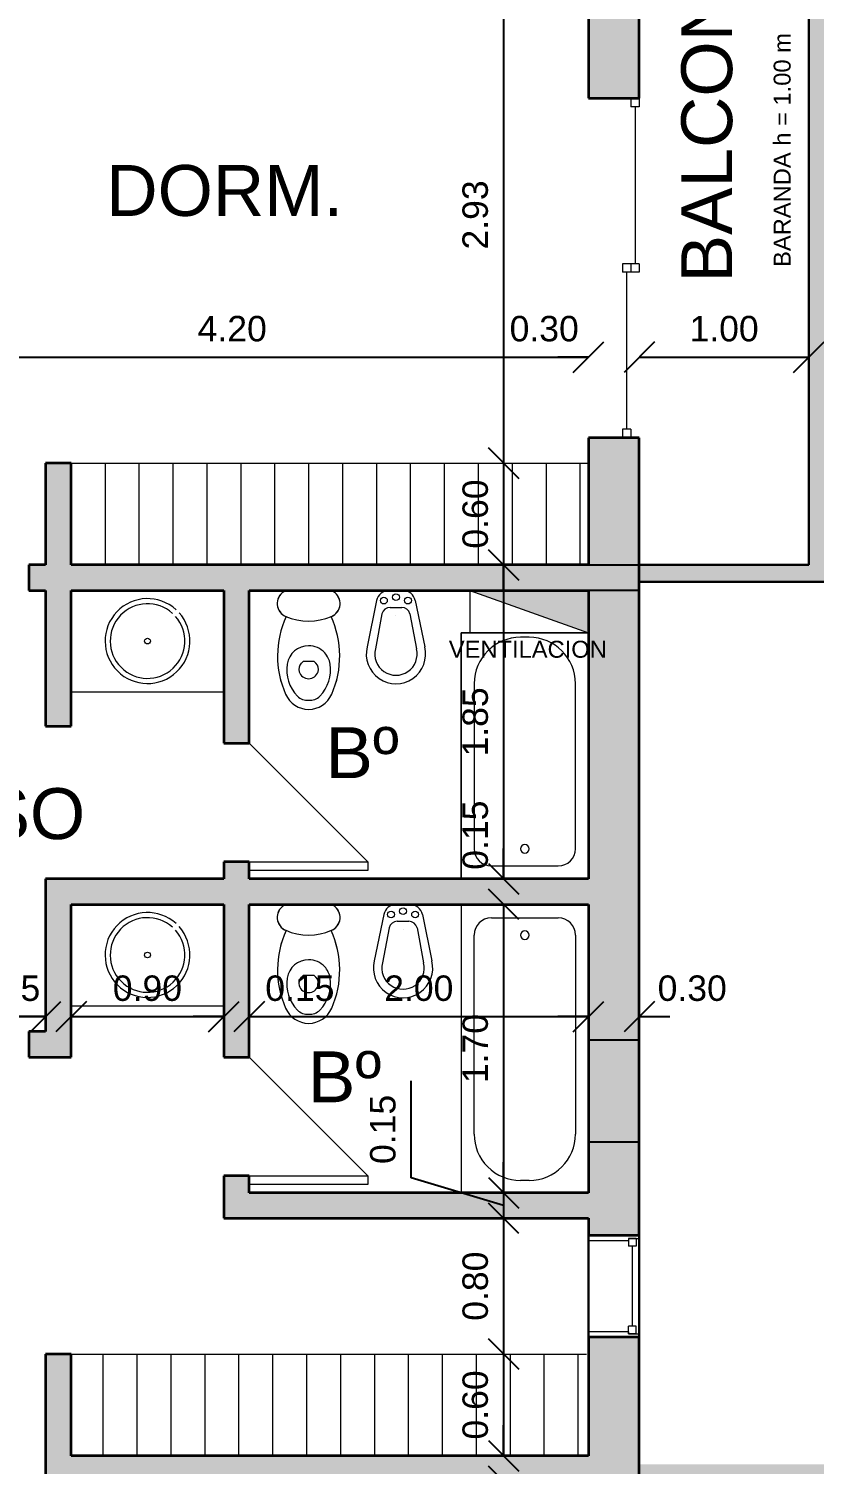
# Model space of a CAD drawing. Header units: metres. Extents: x 42 to 294, y -52 to 32.
# Drawn here: x 115.89 to 120.52, y -15.96 to -7.5 of the extents above; entities that cross this region are included whole.
import ezdxf

# ---------------------------------------------------------------- set-up
doc = ezdxf.new("R2010")
doc.units = ezdxf.units.M
doc.header["$LTSCALE"] = 0.15
doc.layers.get('0').update_dxf_attribs({"lineweight": 20})
for name, color, linetype, lineweight in [('A-DOORSYM', 1, 'Continuous', 9), ('A-ELEVOTM', 1, 'Continuous', 9), ('A-GLAZIDM', 6, 'Continuous', 9), ('A-WALL', 2, 'Continuous', 30), ('P-SANRFIM', 6, 'Continuous', 9), ('VENTILACIONES', 4, 'Continuous', 9)]:
    doc.layers.add(name, color=color, linetype=linetype, lineweight=lineweight)
doc.layers.add('Hatch', color=8, linetype='Continuous')
doc.layers.add('MUROS', color=11, linetype='Continuous')
doc.styles.get("Standard").update_dxf_attribs({"font": 'arial.ttf', "height": 0.15})
doc.dimstyles.new('Copy of Annotative', dxfattribs={"dimtxt": 0.15, "dimasz": 0.18, "dimexe": 0.18, "dimexo": 0.0625, "dimgap": 0.09, "dimtad": 1, "dimzin": 0, "dimdsep": 46, "dimtxsty": 'Standard', "dimblk": 'OBLIQUE', "dimcen": 0.09, "dimse1": 1, "dimse2": 1, "dimadec": 0, "dimazin": 0, "dimtfac": 1, "dimtofl": 0, "dimtmove": 0, "dimatfit": 3, "dimfxl": 1, "dimtolj": 1, "dimtzin": 0, "dimarcsym": 0})

# ---------------------------------------------------------------- blocks, each defined once
blk = doc.blocks.new('Deslizante-2 Paneles - 2000 x 2100mm-74-04 Tercer piso')
at = {"layer": 'A-DOORSYM', "lineweight": 13}
for p, q in [((-1, 0.277), (-1, 0.227)), ((-1, 0.277), (-0.95, 0.277)), ((-0.95, 0.277), (-0.95, 0.227)), ((-0.0254, 0.277), (-0.0254, 0.227)), ((-0.0254, 0.277), (0.0254, 0.277)), ((0.0254, 0.277), (0.0254, 0.227)), ((-1, 0.227), (-0.95, 0.227)), ((-0.0254, 0.227), (-0.0254, 0.177)), ((-0.0254, 0.227), (0.0254, 0.227)), ((-0.0254, 0.227), (0.0254, 0.227)), ((-0.0254, 0.177), (0.0254, 0.177)), ((0.0254, 0.227), (0.0254, 0.177)), ((0.9492, 0.227), (0.9492, 0.177)), ((0.9492, 0.227), (1, 0.227)), ((0.9492, 0.177), (1, 0.177)), ((1, 0.227), (1, 0.177))]:
    blk.add_line(p, q, dxfattribs=at)
at = {"layer": 'A-ELEVOTM'}
for p, q in [((-0.95, 0.252), (-0.0254, 0.252)), ((0.0254, 0.202), (0.9492, 0.202))]:
    blk.add_line(p, q, dxfattribs=at)
blk = doc.blocks.new('Puerta de 1 hoja - 70x210 cm-112-04 Tercer piso')
at = {"layer": 'A-DOORSYM', "lineweight": 13}
for p, q in [((0.6169, 0.775), (-0.0831, 0.075)), ((0.6169, 0.775), (-0.0831, 0.075)), ((0.6169, 0.075), (0.6169, 0.775))]:
    blk.add_line(p, q, dxfattribs=at)
blk = doc.blocks.new('Montante - 0600x 1000mm-97-04 Tercer piso')
at = {"layer": 'A-GLAZIDM', "lineweight": 13}
for p, q in [((-0.3381, 0.15), (-0.31905, 0.15)), ((-0.31905, 0.08655), (-0.31905, 0.15)), ((-0.31905, 0.131), (-0.31905, 0.08655)), ((-0.31905, 0.131), (-0.2746, 0.131)), ((-0.31905, 0.08655), (-0.2746, 0.08655)), ((-0.31905, 0.08655), (-0.30635, 0.08655)), ((-0.30635, -0.15), (-0.30635, 0.08655)), ((-0.2746, 0.131), (-0.2746, 0.08655)), ((-0.2746, 0.108775), (0.1984, 0.108775)), ((0.1984, 0.131), (0.1984, 0.08655)), ((0.24285, 0.131), (0.1984, 0.131)), ((0.24285, 0.08655), (0.1984, 0.08655)), ((0.23015, 0.08655), (0.24285, 0.08655)), ((0.23015, 0.08655), (0.23015, -0.15)), ((0.24285, 0.08655), (0.24285, 0.15)), ((0.2619, 0.15), (0.24285, 0.15)), ((0.24285, 0.131), (0.24285, 0.08655)), ((-0.30635, -0.15), (-0.3381, -0.15)), ((0.23015, -0.15), (0.2619, -0.15))]:
    blk.add_line(p, q, dxfattribs=at)
blk = doc.blocks.new('Sink - Bathroom _2_ - Sink - Bathroom _2_-50-04 Tercer piso')
at = {"layer": 'P-SANRFIM'}
for p, q in [((-0.4252, -0.0015), (-0.4252, -0.6)), ((-0.4252, -0.0015), (-0.4252, -0.6)), ((-0.4252, -0.6), (0.4743, -0.6)), ((-0.4252, -0.6), (0.4743, -0.6))]:
    blk.add_line(p, q, dxfattribs=at)
blk.add_circle((0.0248, -0.3), 0.017, dxfattribs=at)
for radius, start, end in [(0.25, 47.6925, 41.99717), (0.22, 47.96844, 41.47118)]:
    blk.add_arc((0.0248, -0.3), radius, start, end, dxfattribs=at)
blk = doc.blocks.new('Sink - Bathroom _2_ - Sink - Bathroom _2_-49-04 Tercer piso')
at = {"layer": 'P-SANRFIM'}
for p, q in [((-0.4252, -0.0015), (-0.4252, -0.6)), ((-0.4252, -0.0015), (-0.4252, -0.6)), ((-0.4252, -0.6), (0.4743, -0.6)), ((-0.4252, -0.6), (0.4743, -0.6))]:
    blk.add_line(p, q, dxfattribs=at)
blk.add_circle((0.0248, -0.3), 0.017, dxfattribs=at)
for radius, start, end in [(0.25, 47.6925, 41.99717), (0.22, 47.96844, 41.47118)]:
    blk.add_arc((0.0248, -0.3), radius, start, end, dxfattribs=at)
blk = doc.blocks.new('2D Bath _2_ - 2D Bath _2_ 2-47-04 Tercer piso')
at = {"layer": 'P-SANRFIM'}
for p, q in [((-1.1106, -0.15), (-1.1106, -0.9)), ((-1.1106, -0.15), (-1.1106, -0.9)), ((-0.9328, -0.2262), (0.2398, -0.2262)), ((-1.0344, -0.7222), (-1.0344, -0.3278)), ((0.5132, -0.4996), (0.5132, -0.5504)), ((0.2398, -0.8238), (-0.9328, -0.8238)), ((-1.1106, -0.9), (0.5859, -0.9)), ((-1.1106, -0.9), (0.5859, -0.9))]:
    blk.add_line(p, q, dxfattribs=at)
for centre, radius, start, end in [((-0.9328, -0.3278), 0.1016, 90, 180), ((0.2398, -0.4996), 0.2734, 360, 90), ((-0.9328, -0.525), 0.0254, 360, 180), ((-0.9328, -0.525), 0.0254, 180, 0), ((0.2398, -0.5504), 0.2734, 270, 0), ((-0.9328, -0.7222), 0.1016, 180, 270)]:
    blk.add_arc(centre, radius, start, end, dxfattribs=at)
blk = doc.blocks.new('WC w Cistern _5_ - 540 x 360mm-46-04 Tercer piso')
at = {"layer": 'P-SANRFIM'}
for p, q in [((-0.1469, -0.0015), (-0.1469, -0.0089)), ((-0.1469, -0.0015), (-0.1469, -0.0089)), ((0.1469, -0.0089), (0.1469, -0.0015)), ((0.1469, -0.0089), (0.1469, -0.0015)), ((-0.0431, -0.4306), (-0.0308, -0.4182)), ((-0.0308, -0.4182), (0.0308, -0.4182)), ((0.0308, -0.4182), (0.0431, -0.4306))]:
    blk.add_line(p, q, dxfattribs=at)
for centre, radius, start, end in [((-0.1028, -0.0787), 0.0825, 122.27446, 248.81924), ((-0.1028, -0.0787), 0.0825, 122.27446, 246.87823), ((0.1028, -0.0787), 0.0825, 291.18076, 57.72554), ((0.1028, -0.0787), 0.0825, 293.12177, 57.72554), ((0.375, -0.3882), 0.5584, 155.35449, 203.79689), ((0.375, -0.3882), 0.5584, 155.39027, 203.79689), ((0, 0.1621), 0.3443, 246.87823, 293.12177), ((-0.375, -0.3882), 0.5584, 336.20311, 24.64551), ((-0.375, -0.3882), 0.5584, 336.20311, 24.60973), ((0, -0.4559), 0.1282, 89.99847, 170.90608), ((0, -0.4559), 0.1282, 42.44528, 90.00153), ((0, -0.4559), 0.1282, 9.09392, 42.44528), ((0.0905, -0.4704), 0.2199, 170.90608, 224.39736), ((-0.0078, -0.4659), 0.05, 135, 197.18646), ((0, -0.4635), 0.0581, 197.18646, 342.81705), ((0.0078, -0.4659), 0.05, 342.81705, 45), ((-0.0905, -0.4704), 0.2199, 315.60264, 9.09392), ((0.0014, -0.553), 0.15, 203.79689, 269.46886), ((0.0014, -0.553), 0.15, 203.79689, 269.46886), ((-0.0083, -0.5671), 0.0816, 224.39736, 275.83548), ((-0.0014, -0.553), 0.15, 270.53114, 336.20311), ((-0.0014, -0.553), 0.15, 270.53114, 336.20311), ((0.0083, -0.5671), 0.0816, 264.16452, 315.60264)]:
    blk.add_arc(centre, radius, start, end, dxfattribs=at)
blk = doc.blocks.new('Deslizante-2 Paneles - 2000 x 2100mm-72-02 Primer piso')
at = {"layer": 'A-DOORSYM', "lineweight": 13}
for p, q in [((-1, 0.277), (-1, 0.227)), ((-1, 0.277), (-0.95, 0.277)), ((-0.95, 0.277), (-0.95, 0.227)), ((-0.0254, 0.277), (-0.0254, 0.227)), ((-0.0254, 0.277), (0.0254, 0.277)), ((0.0254, 0.277), (0.0254, 0.227)), ((-1, 0.227), (-0.95, 0.227)), ((-0.0254, 0.227), (-0.0254, 0.177)), ((-0.0254, 0.227), (0.0254, 0.227)), ((-0.0254, 0.227), (0.0254, 0.227)), ((-0.0254, 0.177), (0.0254, 0.177)), ((0.0254, 0.227), (0.0254, 0.177)), ((0.9492, 0.227), (0.9492, 0.177)), ((0.9492, 0.227), (1, 0.227)), ((0.9492, 0.177), (1, 0.177)), ((1, 0.227), (1, 0.177))]:
    blk.add_line(p, q, dxfattribs=at)
at = {"layer": 'A-ELEVOTM'}
for p, q in [((-0.95, 0.252), (-0.0254, 0.252)), ((0.0254, 0.202), (0.9492, 0.202))]:
    blk.add_line(p, q, dxfattribs=at)
blk = doc.blocks.new('Puerta de 1 hoja - 70x210 cm-62-02 Primer piso')
at = {"layer": 'A-DOORSYM', "lineweight": 13}
for p, q in [((0.6169, 0.775), (-0.0831, 0.075)), ((0.6169, 0.775), (-0.0831, 0.075)), ((0.6169, 0.075), (0.6169, 0.775))]:
    blk.add_line(p, q, dxfattribs=at)
blk = doc.blocks.new('_Oblique')
at = {"color": 0, "linetype": 'ByBlock', "lineweight": -2}
blk.add_line((-0.5, -0.5), (0.5, 0.5), dxfattribs=at)
blk = doc.blocks.new('*D2390')
at = {"color": 0, "lineweight": -2, "transparency": 16777216}
blk.add_line((114.9927, -9.434), (119.1927, -9.434), dxfattribs=at)
at = {"layer": 'Defpoints', "color": 0, "transparency": 16777216}
for p in [(114.9927, -9.434), (119.1927, -9.4055), (119.1927, -9.434)]:
    blk.add_point(p, dxfattribs=at)
at = {"color": 0, "lineweight": -2, "transparency": 16777216, "xscale": 0.18, "yscale": 0.18, "zscale": 0.18, "rotation": 180}
blk.add_blockref('_Oblique', (114.9927, -9.434), dxfattribs=at)
at = {"color": 0, "lineweight": -2, "transparency": 16777216, "xscale": 0.18, "yscale": 0.18, "zscale": 0.18}
blk.add_blockref('_Oblique', (119.1927, -9.434), dxfattribs=at)
at = {"color": 0, "transparency": 16777216, "insert": (117.0927, -9.2674), "char_height": 0.15, "attachment_point": 5}
blk.add_mtext('\\A1;4.20', dxfattribs=at)
blk = doc.blocks.new('*D2391')
at = {"color": 0, "lineweight": -2, "transparency": 16777216}
for p, q in [((119.1927, -9.434), (119.0127, -9.434)), ((119.4927, -9.434), (119.6727, -9.434))]:
    blk.add_line(p, q, dxfattribs=at)
at = {"layer": 'Defpoints', "color": 0, "transparency": 16777216}
for p in [(119.1927, -9.4055), (119.4927, -9.434), (119.4927, -9.6889)]:
    blk.add_point(p, dxfattribs=at)
at = {"color": 0, "lineweight": -2, "transparency": 16777216, "xscale": 0.18, "yscale": 0.18, "zscale": 0.18}
blk.add_blockref('_Oblique', (119.1927, -9.434), dxfattribs=at)
at = {"color": 0, "lineweight": -2, "transparency": 16777216, "xscale": 0.18, "yscale": 0.18, "zscale": 0.18, "rotation": 180}
blk.add_blockref('_Oblique', (119.4927, -9.434), dxfattribs=at)
at = {"color": 0, "transparency": 16777216, "insert": (118.9321, -9.2674), "char_height": 0.15, "attachment_point": 5}
blk.add_mtext('\\A1;0.30', dxfattribs=at)
blk = doc.blocks.new('*D2392')
at = {"color": 0, "lineweight": -2, "transparency": 16777216}
blk.add_line((119.4927, -9.434), (120.4927, -9.434), dxfattribs=at)
at = {"layer": 'Defpoints', "color": 0, "transparency": 16777216}
for p in [(120.4927, -9.434), (120.4927, -9.434), (119.4927, -9.6889)]:
    blk.add_point(p, dxfattribs=at)
at = {"color": 0, "lineweight": -2, "transparency": 16777216, "xscale": 0.18, "yscale": 0.18, "zscale": 0.18, "rotation": 180}
blk.add_blockref('_Oblique', (119.4927, -9.434), dxfattribs=at)
at = {"color": 0, "lineweight": -2, "transparency": 16777216, "xscale": 0.18, "yscale": 0.18, "zscale": 0.18}
blk.add_blockref('_Oblique', (120.4927, -9.434), dxfattribs=at)
at = {"color": 0, "transparency": 16777216, "insert": (119.9927, -9.2674), "char_height": 0.15, "attachment_point": 5}
blk.add_mtext('\\A1;1.00', dxfattribs=at)
blk = doc.blocks.new('*D2400')
at = {"color": 0, "lineweight": -2, "transparency": 16777216}
blk.add_line((113.6927, -13.3207), (115.9927, -13.3207), dxfattribs=at)
at = {"layer": 'Defpoints', "color": 0, "transparency": 16777216}
for p in [(113.6927, -13.3183), (115.9927, -13.3207), (115.9927, -13.3217)]:
    blk.add_point(p, dxfattribs=at)
at = {"color": 0, "lineweight": -2, "transparency": 16777216, "xscale": 0.18, "yscale": 0.18, "zscale": 0.18, "rotation": 180}
blk.add_blockref('_Oblique', (113.6927, -13.3207), dxfattribs=at)
at = {"color": 0, "lineweight": -2, "transparency": 16777216, "xscale": 0.18, "yscale": 0.18, "zscale": 0.18}
blk.add_blockref('_Oblique', (115.9927, -13.3207), dxfattribs=at)
at = {"color": 0, "transparency": 16777216, "insert": (114.8427, -13.154), "char_height": 0.15, "attachment_point": 5}
blk.add_mtext('\\A1;2.30', dxfattribs=at)
blk = doc.blocks.new('*D2401')
at = {"color": 0, "lineweight": -2, "transparency": 16777216}
for p, q in [((115.9927, -13.3207), (115.8127, -13.3207)), ((116.1427, -13.3207), (116.3227, -13.3207))]:
    blk.add_line(p, q, dxfattribs=at)
at = {"layer": 'Defpoints', "color": 0, "transparency": 16777216}
for p in [(115.9927, -13.3217), (116.1427, -13.3207), (116.1427, -13.3207)]:
    blk.add_point(p, dxfattribs=at)
at = {"color": 0, "lineweight": -2, "transparency": 16777216, "xscale": 0.18, "yscale": 0.18, "zscale": 0.18}
blk.add_blockref('_Oblique', (115.9927, -13.3207), dxfattribs=at)
at = {"color": 0, "lineweight": -2, "transparency": 16777216, "xscale": 0.18, "yscale": 0.18, "zscale": 0.18, "rotation": 180}
blk.add_blockref('_Oblique', (116.1427, -13.3207), dxfattribs=at)
at = {"color": 0, "transparency": 16777216, "insert": (115.7571, -13.1541), "char_height": 0.15, "attachment_point": 5}
blk.add_mtext('\\A1;0.15', dxfattribs=at)
blk = doc.blocks.new('*D2402')
at = {"color": 0, "lineweight": -2, "transparency": 16777216}
blk.add_line((116.1427, -13.3207), (117.0427, -13.3207), dxfattribs=at)
at = {"layer": 'Defpoints', "color": 0, "transparency": 16777216}
for p in [(116.1427, -13.3207), (117.0427, -13.3207), (117.0427, -13.3207)]:
    blk.add_point(p, dxfattribs=at)
at = {"color": 0, "lineweight": -2, "transparency": 16777216, "xscale": 0.18, "yscale": 0.18, "zscale": 0.18, "rotation": 180}
blk.add_blockref('_Oblique', (116.1427, -13.3207), dxfattribs=at)
at = {"color": 0, "lineweight": -2, "transparency": 16777216, "xscale": 0.18, "yscale": 0.18, "zscale": 0.18}
blk.add_blockref('_Oblique', (117.0427, -13.3207), dxfattribs=at)
at = {"color": 0, "transparency": 16777216, "insert": (116.5927, -13.1541), "char_height": 0.15, "attachment_point": 5}
blk.add_mtext('\\A1;0.90', dxfattribs=at)
blk = doc.blocks.new('*D2403')
at = {"color": 0, "lineweight": -2, "transparency": 16777216}
for p, q in [((117.0427, -13.3207), (116.8627, -13.3207)), ((117.1927, -13.3207), (117.3727, -13.3207))]:
    blk.add_line(p, q, dxfattribs=at)
at = {"layer": 'Defpoints', "color": 0, "transparency": 16777216}
for p in [(117.0427, -13.3207), (117.1927, -13.3207), (117.1927, -13.3207)]:
    blk.add_point(p, dxfattribs=at)
at = {"color": 0, "lineweight": -2, "transparency": 16777216, "xscale": 0.18, "yscale": 0.18, "zscale": 0.18}
blk.add_blockref('_Oblique', (117.0427, -13.3207), dxfattribs=at)
at = {"color": 0, "lineweight": -2, "transparency": 16777216, "xscale": 0.18, "yscale": 0.18, "zscale": 0.18, "rotation": 180}
blk.add_blockref('_Oblique', (117.1927, -13.3207), dxfattribs=at)
at = {"color": 0, "transparency": 16777216, "insert": (117.4914, -13.1541), "char_height": 0.15, "attachment_point": 5}
blk.add_mtext('\\A1;0.15', dxfattribs=at)
blk = doc.blocks.new('*D2404')
at = {"color": 0, "lineweight": -2, "transparency": 16777216}
blk.add_line((117.1927, -13.3207), (119.1927, -13.3207), dxfattribs=at)
at = {"layer": 'Defpoints', "color": 0, "transparency": 16777216}
for p in [(117.1927, -13.3207), (119.1927, -13.3207), (119.1927, -13.3207)]:
    blk.add_point(p, dxfattribs=at)
at = {"color": 0, "lineweight": -2, "transparency": 16777216, "xscale": 0.18, "yscale": 0.18, "zscale": 0.18, "rotation": 180}
blk.add_blockref('_Oblique', (117.1927, -13.3207), dxfattribs=at)
at = {"color": 0, "lineweight": -2, "transparency": 16777216, "xscale": 0.18, "yscale": 0.18, "zscale": 0.18}
blk.add_blockref('_Oblique', (119.1927, -13.3207), dxfattribs=at)
at = {"color": 0, "transparency": 16777216, "insert": (118.1927, -13.1541), "char_height": 0.15, "attachment_point": 5}
blk.add_mtext('\\A1;2.00', dxfattribs=at)
blk = doc.blocks.new('*D2405')
at = {"color": 0, "lineweight": -2, "transparency": 16777216}
for p, q in [((119.1927, -13.3207), (119.0127, -13.3207)), ((119.4927, -13.3207), (119.6727, -13.3207))]:
    blk.add_line(p, q, dxfattribs=at)
at = {"layer": 'Defpoints', "color": 0, "transparency": 16777216}
for p in [(119.1927, -13.3207), (119.4927, -13.3207), (119.4927, -13.3207)]:
    blk.add_point(p, dxfattribs=at)
at = {"color": 0, "lineweight": -2, "transparency": 16777216, "xscale": 0.18, "yscale": 0.18, "zscale": 0.18}
blk.add_blockref('_Oblique', (119.1927, -13.3207), dxfattribs=at)
at = {"color": 0, "lineweight": -2, "transparency": 16777216, "xscale": 0.18, "yscale": 0.18, "zscale": 0.18, "rotation": 180}
blk.add_blockref('_Oblique', (119.4927, -13.3207), dxfattribs=at)
at = {"color": 0, "transparency": 16777216, "insert": (119.8048, -13.154), "char_height": 0.15, "attachment_point": 5}
blk.add_mtext('\\A1;0.30', dxfattribs=at)
blk = doc.blocks.new('*D2528')
at = {"color": 0, "lineweight": -2, "transparency": 16777216}
blk.add_line((118.6927, -7.134), (118.6927, -10.059), dxfattribs=at)
at = {"layer": 'Defpoints', "color": 0, "transparency": 16777216}
for p in [(118.6927, -7.134), (118.6927, -10.059), (118.6927, -10.059)]:
    blk.add_point(p, dxfattribs=at)
at = {"color": 0, "lineweight": -2, "transparency": 16777216, "xscale": 0.18, "yscale": 0.18, "zscale": 0.18}
for p, rotation in [((118.6927, -7.134), 90), ((118.6927, -10.059), 270)]:
    blk.add_blockref('_Oblique', p, dxfattribs=dict(at, rotation=rotation))
at = {"color": 0, "transparency": 16777216, "insert": (118.526, -8.5965), "char_height": 0.15, "attachment_point": 5, "rotation": 90}
blk.add_mtext('\\A1;2.93', dxfattribs=at)
blk = doc.blocks.new('*D2529')
at = {"color": 0, "lineweight": -2, "transparency": 16777216}
blk.add_line((118.6927, -10.059), (118.6927, -10.659), dxfattribs=at)
at = {"layer": 'Defpoints', "color": 0, "transparency": 16777216}
for p in [(118.6927, -10.059), (118.6927, -10.659), (118.6927, -10.659)]:
    blk.add_point(p, dxfattribs=at)
at = {"color": 0, "lineweight": -2, "transparency": 16777216, "xscale": 0.18, "yscale": 0.18, "zscale": 0.18}
for p, rotation in [((118.6927, -10.059), 90), ((118.6927, -10.659), 270)]:
    blk.add_blockref('_Oblique', p, dxfattribs=dict(at, rotation=rotation))
at = {"color": 0, "transparency": 16777216, "insert": (118.5261, -10.359), "char_height": 0.15, "attachment_point": 5, "rotation": 90}
blk.add_mtext('\\A1;0.60', dxfattribs=at)
blk = doc.blocks.new('*D2465')
at = {"color": 0, "lineweight": -2, "transparency": 16777216}
blk.add_line((118.6927, -10.659), (118.6927, -12.509), dxfattribs=at)
at = {"layer": 'Defpoints', "color": 0, "transparency": 16777216}
for p in [(118.6927, -10.659), (118.6927, -12.509), (118.6927, -12.509)]:
    blk.add_point(p, dxfattribs=at)
at = {"color": 0, "lineweight": -2, "transparency": 16777216, "xscale": 0.18, "yscale": 0.18, "zscale": 0.18}
for p, rotation in [((118.6927, -10.659), 90), ((118.6927, -12.509), 270)]:
    blk.add_blockref('_Oblique', p, dxfattribs=dict(at, rotation=rotation))
at = {"color": 0, "transparency": 16777216, "insert": (118.5261, -11.584), "char_height": 0.15, "attachment_point": 5, "rotation": 90}
blk.add_mtext('\\A1;1.85', dxfattribs=at)
blk = doc.blocks.new('*D2466')
at = {"color": 0, "lineweight": -2, "transparency": 16777216}
for p, q in [((118.6927, -12.509), (118.6927, -12.329)), ((118.6927, -12.659), (118.6927, -12.839))]:
    blk.add_line(p, q, dxfattribs=at)
at = {"layer": 'Defpoints', "color": 0, "transparency": 16777216}
for p in [(118.6927, -12.509), (118.6927, -12.659), (118.6927, -12.659)]:
    blk.add_point(p, dxfattribs=at)
at = {"color": 0, "lineweight": -2, "transparency": 16777216, "xscale": 0.18, "yscale": 0.18, "zscale": 0.18}
for p, rotation in [((118.6927, -12.509), 270), ((118.6927, -12.659), 90)]:
    blk.add_blockref('_Oblique', p, dxfattribs=dict(at, rotation=rotation))
at = {"color": 0, "transparency": 16777216, "insert": (118.5261, -12.2514), "char_height": 0.15, "attachment_point": 5, "rotation": 90}
blk.add_mtext('\\A1;0.15', dxfattribs=at)
blk = doc.blocks.new('*D2467')
at = {"color": 0, "lineweight": -2, "transparency": 16777216}
blk.add_line((118.6927, -12.659), (118.6927, -14.359), dxfattribs=at)
at = {"layer": 'Defpoints', "color": 0, "transparency": 16777216}
for p in [(118.6927, -12.659), (118.6927, -14.359), (118.6927, -14.359)]:
    blk.add_point(p, dxfattribs=at)
at = {"color": 0, "lineweight": -2, "transparency": 16777216, "xscale": 0.18, "yscale": 0.18, "zscale": 0.18}
for p, rotation in [((118.6927, -12.659), 90), ((118.6927, -14.359), 270)]:
    blk.add_blockref('_Oblique', p, dxfattribs=dict(at, rotation=rotation))
at = {"color": 0, "transparency": 16777216, "insert": (118.5261, -13.509), "char_height": 0.15, "attachment_point": 5, "rotation": 90}
blk.add_mtext('\\A1;1.70', dxfattribs=at)
blk = doc.blocks.new('*D2468')
at = {"color": 0, "lineweight": -2, "transparency": 16777216}
for p, q in [((118.1479, -14.2706), (118.1479, -13.6998)), ((118.6927, -14.359), (118.6927, -14.179)), ((118.6927, -14.434), (118.1479, -14.2706)), ((118.6927, -14.359), (118.6927, -14.509)), ((118.6927, -14.509), (118.6927, -14.689))]:
    blk.add_line(p, q, dxfattribs=at)
at = {"layer": 'Defpoints', "color": 0, "transparency": 16777216}
for p in [(118.6927, -14.359), (118.6927, -14.509), (118.6927, -14.509)]:
    blk.add_point(p, dxfattribs=at)
at = {"color": 0, "lineweight": -2, "transparency": 16777216, "xscale": 0.18, "yscale": 0.18, "zscale": 0.18}
for p, rotation in [((118.6927, -14.359), 270), ((118.6927, -14.509), 90)]:
    blk.add_blockref('_Oblique', p, dxfattribs=dict(at, rotation=rotation))
at = {"color": 0, "transparency": 16777216, "insert": (117.9813, -13.9852), "char_height": 0.15, "attachment_point": 5, "rotation": 90}
blk.add_mtext('\\A1;0.15', dxfattribs=at)
blk = doc.blocks.new('*D2469')
at = {"color": 0, "lineweight": -2, "transparency": 16777216}
blk.add_line((118.6927, -14.509), (118.6927, -15.309), dxfattribs=at)
at = {"layer": 'Defpoints', "color": 0, "transparency": 16777216}
for p in [(118.6927, -14.509), (118.6927, -15.309), (118.6927, -15.309)]:
    blk.add_point(p, dxfattribs=at)
at = {"color": 0, "lineweight": -2, "transparency": 16777216, "xscale": 0.18, "yscale": 0.18, "zscale": 0.18}
for p, rotation in [((118.6927, -14.509), 90), ((118.6927, -15.309), 270)]:
    blk.add_blockref('_Oblique', p, dxfattribs=dict(at, rotation=rotation))
at = {"color": 0, "transparency": 16777216, "insert": (118.5261, -14.909), "char_height": 0.15, "attachment_point": 5, "rotation": 90}
blk.add_mtext('\\A1;0.80', dxfattribs=at)
blk = doc.blocks.new('*D2470')
at = {"color": 0, "lineweight": -2, "transparency": 16777216}
blk.add_line((118.6927, -15.309), (118.6927, -15.909), dxfattribs=at)
at = {"layer": 'Defpoints', "color": 0, "transparency": 16777216}
for p in [(118.6927, -15.309), (118.6927, -15.909), (118.6927, -15.909)]:
    blk.add_point(p, dxfattribs=at)
at = {"color": 0, "lineweight": -2, "transparency": 16777216, "xscale": 0.18, "yscale": 0.18, "zscale": 0.18}
for p, rotation in [((118.6927, -15.309), 90), ((118.6927, -15.909), 270)]:
    blk.add_blockref('_Oblique', p, dxfattribs=dict(at, rotation=rotation))
at = {"color": 0, "transparency": 16777216, "insert": (118.5261, -15.609), "char_height": 0.15, "attachment_point": 5, "rotation": 90}
blk.add_mtext('\\A1;0.60', dxfattribs=at)
blk = doc.blocks.new('*D2471')
at = {"color": 0, "lineweight": -2, "transparency": 16777216}
for p, q in [((118.6927, -15.909), (118.6927, -15.729)), ((118.6927, -16.059), (118.6927, -16.239))]:
    blk.add_line(p, q, dxfattribs=at)
at = {"layer": 'Defpoints', "color": 0, "transparency": 16777216}
for p in [(118.6927, -15.909), (118.6927, -16.059), (118.6927, -16.059)]:
    blk.add_point(p, dxfattribs=at)
at = {"color": 0, "lineweight": -2, "transparency": 16777216, "xscale": 0.18, "yscale": 0.18, "zscale": 0.18}
for p, rotation in [((118.6927, -15.909), 270), ((118.6927, -16.059), 90)]:
    blk.add_blockref('_Oblique', p, dxfattribs=dict(at, rotation=rotation))
at = {"color": 0, "transparency": 16777216, "insert": (118.5261, -16.3497), "char_height": 0.15, "attachment_point": 5, "rotation": 90}
blk.add_mtext('\\A1;0.15', dxfattribs=at)

msp = doc.modelspace()

# ---------------------------------------------------------------- hatches: boundary and pattern name
at = {"layer": 'Hatch', "ltscale": 0.2}
for points in [[(119.4927, -10.659), (118.6927, -10.659), (118.6927, -10.809), (119.4927, -10.809)], [(119.4927, -13.459), (119.1927, -13.459), (119.1927, -14.059), (119.4927, -14.059)]]:
    msp.add_hatch(color=256, dxfattribs=at).paths.add_polyline_path(points)
at = {"layer": 'MUROS'}
h = msp.add_hatch(color=256, dxfattribs=at)
h.paths.add_polyline_path([(120.4927, -6.9653), (119.4927, -6.9653), (119.4927, -7.1153), (120.4927, -7.1153)])
h.paths.add_polyline_path([(119.4927, -7.434), (119.1927, -7.434), (119.1927, -7.909), (119.4927, -7.909)])
h.paths.add_polyline_path([(119.4927, -6.1715), (119.1927, -6.1715), (119.1927, -6.834), (119.4927, -6.834)])
h.paths.add_polyline_path([(119.1927, -6.984), (115.3177, -6.984), (115.3177, -7.134), (119.1927, -7.134)])
h.paths.add_polyline_path([(119.4927, -0.459), (119.1927, -0.459), (119.1927, -1.034), (119.4927, -1.034)])
h.paths.add_polyline_path([(119.4927, -3.034), (119.1927, -3.034), (119.1927, -3.209), (114.9677, -3.209), (114.9677, -3.109), (114.8177, -3.109), (114.8177, -3.209), (114.0177, -3.209), (114.0177, -3.359), (119.1927, -3.359), (119.1927, -4.1715), (119.4927, -4.1715)])
h.paths.add_polyline_path([(114.5177, -6.984), (113.6927, -6.984), (113.6927, -7.134), (114.5177, -7.134)])
h.paths.add_polyline_path([(112.7927, -6.984), (112.7427, -6.984), (112.7177, -6.984), (112.7177, -4.259), (112.5677, -4.259), (112.5677, -6.984), (112.4927, -6.984), (112.4927, -7.134), (112.7927, -7.134)])
h.paths.add_polyline_path([(111.5927, -6.984), (109.2177, -6.984), (109.2177, -7.034), (109.5177, -7.034), (109.5177, -7.134), (111.5927, -7.134)])
h.paths.add_polyline_path([(109.2177, -6.034), (108.9177, -6.034), (108.9177, -6.684), (109.2177, -6.684)])
h.paths.add_polyline_path([(108.9177, -6.984), (107.9177, -6.984), (107.9177, -7.284), (108.9177, -7.284)])
h.paths.add_polyline_path([(109.2177, -0.309), (108.9177, -0.309), (108.9177, -1.084), (109.2177, -1.084)])
h.paths.add_polyline_path([(114.5177, 0.141), (110.0177, 0.141), (110.0177, -0.009), (113.1677, -0.009), (113.1677, -2.059), (112.5677, -2.059), (112.5677, -2.309), (112.7177, -2.309), (112.7177, -2.209), (114.0177, -2.209), (114.0177, -2.059), (113.3177, -2.059), (113.3177, -0.009), (114.5177, -0.009)])
h.paths.add_polyline_path([(118.6927, 0.141), (115.3177, 0.141), (115.3177, -0.009), (118.6927, -0.009)])
h.paths.add_polyline_path([(115.5677, -2.059), (114.9677, -2.059), (114.9677, -0.009), (114.8177, -0.009), (114.8177, -2.059), (114.7177, -2.059), (114.7177, -2.209), (114.8177, -2.209), (114.8177, -2.309), (114.9677, -2.309), (114.9677, -2.209), (115.5677, -2.209)])
h.paths.add_polyline_path([(113.1177, -3.209), (112.7177, -3.209), (112.7177, -3.109), (112.5677, -3.109), (112.5677, -3.134), (112.5677, -3.159), (112.5677, -3.209), (109.2177, -3.209), (109.2177, -3.084), (108.9177, -3.084), (108.9177, -4.034), (109.2177, -4.034), (109.2177, -3.359), (112.5677, -3.359), (112.5677, -3.459), (112.7177, -3.459), (112.7177, -3.359), (113.1177, -3.359)])
msp.add_hatch(color=256, dxfattribs=at).paths.add_polyline_path([(120.5927, 0.141), (119.4927, 0.141), (119.4927, 0.041), (120.4927, 0.041), (120.4927, -6.9653), (120.4927, -7.1153), (120.4927, -10.659), (119.4927, -10.659), (119.4927, -10.759), (120.5927, -10.759)])
h = msp.add_hatch(color=256, dxfattribs=at)
h.paths.add_polyline_path([(114.9927, -11.1371), (114.8427, -11.1371), (114.8427, -12.509), (114.9927, -12.509)])
h.paths.add_polyline_path([(114.0427, -10.659), (113.6927, -10.659), (113.6927, -8.809), (114.8427, -8.809), (114.8427, -10.3371), (114.9927, -10.3371), (114.9927, -7.134), (114.8427, -7.134), (114.8427, -8.659), (113.4677, -8.659), (113.4677, -8.809), (113.5177, -8.809), (113.5427, -8.809), (113.5427, -11.409), (113.6927, -11.409), (113.6927, -10.809), (114.0427, -10.809)])
h.paths.add_polyline_path([(114.8427, -10.659), (114.7427, -10.659), (114.7427, -10.809), (114.8427, -10.809)], flags=17)
h.paths.add_polyline_path([(115.0927, -10.659), (115.0427, -10.659), (114.9927, -10.659), (114.9927, -10.809), (115.0927, -10.809)])
h.paths.add_polyline_path([(119.4927, -9.909), (119.1927, -9.909), (119.1927, -10.659), (119.4927, -10.659)])
h = msp.add_hatch(color=256, dxfattribs=at)
h.paths.add_polyline_path([(114.9927, -14.059), (114.8427, -14.059), (114.8427, -18.6491), (114.9927, -18.6491)])
h.paths.add_polyline_path([(111.7677, -14.559), (113.5427, -14.559), (113.5427, -15.159), (113.6927, -15.159), (113.6927, -13.559), (113.9427, -13.559), (113.9427, -13.409), (113.6927, -13.409), (113.6927, -12.509), (113.5427, -12.509), (113.5427, -14.409), (111.6177, -14.409), (111.6177, -15.9583), (111.6177, -17.0632), (111.6177, -18.6491), (111.7677, -18.6491)])
h.paths.add_polyline_path([(119.4927, -10.809), (119.1927, -10.809), (119.1927, -12.509), (118.4427, -12.509), (117.1927, -12.509), (117.1927, -12.409), (117.0427, -12.409), (117.0427, -12.509), (115.9927, -12.509), (115.9927, -13.409), (115.8927, -13.409), (115.8927, -13.559), (116.1427, -13.559), (116.1427, -12.659), (117.0427, -12.659), (117.0427, -13.559), (117.1927, -13.559), (117.1927, -12.659), (119.1927, -12.659), (119.1927, -13.459), (119.4927, -13.459)])
h.paths.add_polyline_path([(119.4927, -14.059), (119.1927, -14.059), (119.1927, -14.359), (117.1927, -14.359), (117.1927, -14.259), (117.0427, -14.259), (117.0427, -14.509), (119.1927, -14.509), (119.1927, -14.609), (119.4927, -14.609)])
h.paths.add_polyline_path([(118.6927, -10.659), (116.1427, -10.659), (116.1427, -10.059), (115.9927, -10.059), (115.9927, -10.659), (115.8927, -10.659), (115.8927, -10.809), (115.9927, -10.809), (115.9927, -11.609), (116.1427, -11.609), (116.1427, -10.809), (117.0427, -10.809), (117.0427, -11.709), (117.1927, -11.709), (117.1927, -10.809), (118.6927, -10.809)])
h = msp.add_hatch(color=256, dxfattribs=at)
h.paths.add_polyline_path([(108.9177, -13.809), (107.5177, -13.809), (107.5177, -13.959), (108.9177, -13.959)])
h.paths.add_polyline_path([(107.3677, -13.959), (107.0677, -13.959), (107.0677, -14.459), (107.3677, -14.459)])
h.paths.add_polyline_path([(108.4552, -19.559), (107.3677, -19.559), (107.3677, -19.859), (108.4552, -19.859)])
h.paths.add_polyline_path([(107.3677, -18.959), (107.0677, -18.959), (107.0677, -19.059), (107.3677, -19.059)])
h.paths.add_polyline_path([(107.6677, -19.859), (107.5677, -19.859), (107.5677, -20.959), (120.5927, -20.959), (120.5927, -18.6491), (120.4927, -18.6491), (120.4927, -20.859), (107.6677, -20.859)])
h.paths.add_polyline_path([(112.5177, -19.559), (112.0677, -19.559), (112.0677, -19.859), (112.5177, -19.859)], flags=17)
h.paths.add_polyline_path([(111.4677, -19.559), (110.4552, -19.559), (110.4552, -19.859), (111.4677, -19.859)], flags=17)
h.paths.add_polyline_path([(111.7677, -18.6491), (111.6177, -18.6491), (111.6177, -19.559), (111.7677, -19.559)])
h.paths.add_polyline_path([(114.6177, -19.559), (114.5177, -19.559), (114.5177, -19.859), (114.6177, -19.859)], flags=17)
h.paths.add_polyline_path([(115.3177, -19.559), (115.2177, -19.559), (115.2177, -19.859), (115.3177, -19.859)], flags=17)
h.paths.add_polyline_path([(114.9927, -18.6491), (114.8427, -18.6491), (114.8427, -19.559), (114.9927, -19.559)])
h.paths.add_polyline_path([(118.8927, -19.559), (117.3177, -19.559), (117.3177, -19.859), (118.8927, -19.859)], flags=17)
h.paths.add_polyline_path([(119.4927, -18.859), (119.1927, -18.859), (119.1927, -19.259), (119.4927, -19.259)], flags=17)
h.paths.add_polyline_path([(120.5927, -15.959), (119.4927, -15.959), (119.4927, -16.059), (120.4927, -16.059), (120.4927, -18.6491), (120.5927, -18.6491)])
h.paths.add_polyline_path([(119.4927, -15.209), (119.1927, -15.209), (119.1927, -15.909), (116.1427, -15.909), (116.1427, -15.309), (116.1306, -15.309), (115.9927, -15.309), (115.9927, -16.059), (119.1927, -16.059), (119.1927, -16.859), (119.4927, -16.859)])
at = {"layer": 'VENTILACIONES'}
msp.add_hatch(color=256, dxfattribs=at).paths.add_polyline_path([(119.1927, -11.059), (119.1927, -10.809), (118.6927, -10.809), (118.4927, -10.809)])

# ---------------------------------------------------------------- linework, layer by layer
for p, q in [((116.1427, -10.059), (119.1927, -10.059)), ((116.3427, -10.059), (116.3427, -10.659)), ((116.5427, -10.059), (116.5427, -10.659)), ((116.7427, -10.059), (116.7427, -10.659)), ((116.9427, -10.059), (116.9427, -10.659)), ((117.1427, -10.059), (117.1427, -10.659)), ((117.3427, -10.059), (117.3427, -10.659)), ((117.5427, -10.059), (117.5427, -10.659)), ((117.7427, -10.059), (117.7427, -10.659)), ((117.9427, -10.059), (117.9427, -10.659)), ((118.1427, -10.059), (118.1427, -10.659)), ((118.3427, -10.059), (118.3427, -10.659)), ((118.5427, -10.059), (118.5427, -10.659)), ((118.7427, -10.059), (118.7427, -10.659)), ((118.9427, -10.059), (118.9427, -10.659)), ((119.1427, -10.059), (119.1427, -10.659)), ((116.1306, -15.309), (119.1806, -15.309)), ((116.3306, -15.309), (116.3306, -15.909)), ((116.5306, -15.309), (116.5306, -15.909)), ((116.7306, -15.309), (116.7306, -15.909)), ((116.9306, -15.309), (116.9306, -15.909)), ((117.1306, -15.309), (117.1306, -15.909)), ((117.3306, -15.309), (117.3306, -15.909)), ((117.5306, -15.309), (117.5306, -15.909)), ((117.7306, -15.309), (117.7306, -15.909)), ((117.9306, -15.309), (117.9306, -15.909)), ((118.1306, -15.309), (118.1306, -15.909)), ((118.3306, -15.309), (118.3306, -15.909)), ((118.5306, -15.309), (118.5306, -15.909)), ((118.7306, -15.309), (118.7306, -15.909)), ((118.9306, -15.309), (118.9306, -15.909)), ((119.1306, -15.309), (119.1306, -15.909))]:
    msp.add_line(p, q)
at = {"layer": 'A-DOORSYM'}
for p, q in [((117.1927, -12.459), (117.1927, -12.409)), ((117.8927, -12.409), (117.8927, -12.459)), ((117.8927, -12.459), (117.1927, -12.459)), ((117.1927, -14.309), (117.1927, -14.259)), ((117.8927, -14.259), (117.8927, -14.309)), ((117.8927, -14.309), (117.1927, -14.309))]:
    msp.add_line(p, q, dxfattribs=at)
at = {"layer": 'A-WALL', "lineweight": 35}
for p, q in [((119.1927, -7.134), (119.1927, -7.909)), ((119.4927, -7.909), (119.4927, -7.1153)), ((119.1927, -7.909), (119.4927, -7.909)), ((119.1927, -9.909), (119.1927, -10.659)), ((119.4927, -9.909), (119.1927, -9.909)), ((119.4927, -14.609), (119.4927, -9.909)), ((116.1427, -10.059), (115.9927, -10.059)), ((115.9927, -10.059), (115.9927, -10.659)), ((116.1427, -10.659), (116.1427, -10.059)), ((115.9927, -10.659), (115.8927, -10.659)), ((115.8927, -10.659), (115.8927, -10.809)), ((119.1927, -10.659), (116.1427, -10.659)), ((115.8927, -10.809), (115.9927, -10.809)), ((115.9927, -10.809), (115.9927, -11.609)), ((116.1427, -10.809), (117.0427, -10.809)), ((116.1427, -11.609), (116.1427, -10.809)), ((117.0427, -10.809), (117.0427, -11.709)), ((117.1927, -10.809), (119.1927, -10.809)), ((117.1927, -11.709), (117.1927, -10.809)), ((119.1927, -10.809), (119.1927, -12.509)), ((115.9927, -11.609), (116.1427, -11.609)), ((117.0427, -11.709), (117.1927, -11.709)), ((117.1927, -12.409), (117.0427, -12.409)), ((117.0427, -12.409), (117.0427, -12.509)), ((117.1927, -12.509), (117.1927, -12.409)), ((117.0427, -12.509), (115.9927, -12.509)), ((115.9927, -12.509), (115.9927, -13.409)), ((119.1927, -12.509), (117.1927, -12.509)), ((116.1427, -12.659), (117.0427, -12.659)), ((116.1427, -13.559), (116.1427, -12.659)), ((117.0427, -12.659), (117.0427, -13.559)), ((117.1927, -12.659), (119.1927, -12.659)), ((117.1927, -13.559), (117.1927, -12.659)), ((119.1927, -12.659), (119.1927, -14.359)), ((115.9927, -13.409), (115.8927, -13.409)), ((115.8927, -13.409), (115.8927, -13.559)), ((115.8927, -13.559), (116.1427, -13.559)), ((117.0427, -13.559), (117.1927, -13.559)), ((117.0427, -14.259), (117.0427, -14.509)), ((117.1927, -14.259), (117.0427, -14.259)), ((117.1927, -14.359), (117.1927, -14.259)), ((119.1927, -14.359), (117.1927, -14.359)), ((117.0427, -14.509), (119.1927, -14.509)), ((119.1927, -14.509), (119.1927, -14.609)), ((119.1927, -14.609), (119.4927, -14.609)), ((119.1927, -15.209), (119.1927, -15.909)), ((119.4927, -15.209), (119.1927, -15.209)), ((119.4927, -16.859), (119.4927, -15.209)), ((116.1427, -15.309), (115.9927, -15.309)), ((115.9927, -15.309), (115.9927, -16.059)), ((116.1427, -15.909), (116.1427, -15.309)), ((119.1927, -15.909), (116.1427, -15.909))]:
    msp.add_line(p, q, dxfattribs=at)
at = {"layer": 'A-WALL'}
for p, q in [((120.4927, -10.659), (120.4927, -7.1153)), ((119.4927, -10.659), (120.4927, -10.659)), ((119.4927, -10.759), (119.4927, -10.659)), ((120.5927, -10.759), (119.4927, -10.759)), ((119.1927, -15.209), (119.1927, -14.609)), ((119.4927, -14.609), (119.4927, -15.209))]:
    msp.add_line(p, q, dxfattribs=at)
at = {"layer": 'Hatch', "ltscale": 0.2}
for p, q in [((118.6927, -10.809), (118.6927, -10.659)), ((118.6927, -10.659), (119.4927, -10.659)), ((119.4927, -10.659), (119.4927, -10.809)), ((119.4927, -10.809), (118.6927, -10.809)), ((119.4927, -13.459), (119.1927, -13.459)), ((119.1927, -14.059), (119.1927, -13.459)), ((119.4927, -14.059), (119.4927, -13.459)), ((119.1927, -14.059), (119.4927, -14.059))]:
    msp.add_line(p, q, dxfattribs=at)
at = {"layer": 'P-SANRFIM'}
for p, q in [((118.0175, -10.809), (118.0983, -10.809)), ((117.944, -10.8689), (117.888, -11.1421)), ((118.0238, -10.909), (118.0919, -10.909)), ((118.1718, -10.8689), (118.2278, -11.1421)), ((117.9753, -10.947), (117.9365, -11.154)), ((118.0579, -10.959), (118.0579, -10.959)), ((118.1405, -10.947), (118.1792, -11.154)), ((118.4427, -11.059), (118.4427, -12.509)), ((119.1927, -11.059), (118.4427, -11.059)), ((118.4427, -11.059), (119.1927, -11.059)), ((118.4427, -12.509), (118.4427, -11.059)), ((118.8431, -11.0852), (118.7923, -11.0852)), ((118.5189, -11.3586), (118.5189, -12.3312)), ((119.1165, -12.3312), (119.1165, -11.3586)), ((118.6205, -12.4328), (119.0149, -12.4328)), ((119.1927, -12.509), (118.4427, -12.509)), ((118.0594, -12.659), (118.1402, -12.659)), ((117.9859, -12.7189), (117.9299, -12.9921)), ((118.0658, -12.759), (118.1339, -12.759)), ((118.2137, -12.7189), (118.2697, -12.9921)), ((118.0172, -12.797), (117.9785, -13.004)), ((118.0998, -12.809), (118.0998, -12.809)), ((118.1824, -12.797), (118.2212, -13.004))]:
    msp.add_line(p, q, dxfattribs=at)
for centre in [(117.987, -10.869), (118.0579, -10.849), (118.1287, -10.869), (118.0998, -12.699), (118.029, -12.719), (118.1707, -12.719)]:
    msp.add_circle(centre, 0.02, dxfattribs=at)
for centre, radius, start, end in [((118.0175, -10.884), 0.075, 90, 168.40971), ((118.0983, -10.884), 0.075, 11.59029, 90), ((118.0238, -10.959), 0.05, 90, 166.12865), ((118.0919, -10.959), 0.05, 13.87135, 90), ((118.0579, -11.184), 0.175, 166.12865, 13.87135), ((118.0579, -11.184), 0.125, 166.12865, 13.87135), ((118.7923, -11.3586), 0.2734, 90, 180), ((118.8431, -11.3586), 0.2734, 360, 90), ((118.6205, -12.3312), 0.1016, 180, 270), ((118.8177, -12.3312), 0.0254, 90, 270), ((118.8177, -12.3312), 0.0254, 270, 90), ((119.0149, -12.3312), 0.1016, 270, 360), ((118.0594, -12.734), 0.075, 90, 168.40971), ((118.1402, -12.734), 0.075, 11.59029, 90), ((118.0658, -12.809), 0.05, 90, 166.12865), ((118.1339, -12.809), 0.05, 13.87135, 90), ((118.0998, -13.034), 0.175, 166.12865, 13.87135), ((118.0998, -13.034), 0.125, 166.12865, 13.87135)]:
    msp.add_arc(centre, radius, start, end, dxfattribs=at)
at = {"layer": 'VENTILACIONES'}
for p, q in [((119.1927, -10.809), (118.4927, -10.809)), ((118.4927, -10.809), (118.4927, -11.059)), ((118.4927, -10.809), (119.1927, -11.059)), ((118.4927, -11.059), (119.1927, -11.059))]:
    msp.add_line(p, q, dxfattribs=at)

# ---------------------------------------------------------------- block references
at = {"layer": 'A-DOORSYM', "rotation": 269.9999999999999}
for name, p in [('Deslizante-2 Paneles - 2000 x 2100mm-74-04 Tercer piso', (119.2157, -8.909)), ('Deslizante-2 Paneles - 2000 x 2100mm-72-02 Primer piso', (119.2157, -8.909)), ('Puerta de 1 hoja - 70x210 cm-112-04 Tercer piso', (117.1177, -11.7921)), ('Puerta de 1 hoja - 70x210 cm-62-02 Primer piso', (117.1177, -11.7921)), ('Puerta de 1 hoja - 70x210 cm-112-04 Tercer piso', (117.1177, -13.6421)), ('Puerta de 1 hoja - 70x210 cm-62-02 Primer piso', (117.1177, -13.6421))]:
    msp.add_blockref(name, p, dxfattribs=at)
at = {"layer": 'A-GLAZIDM', "rotation": 269.9999999999999}
msp.add_blockref('Montante - 0600x 1000mm-97-04 Tercer piso', (119.3427, -14.9471), dxfattribs=at)
at = {"layer": 'P-SANRFIM'}
for name, p in [('Sink - Bathroom _2_ - Sink - Bathroom _2_-49-04 Tercer piso', (116.5684, -10.8075)), ('WC w Cistern _5_ - 540 x 360mm-46-04 Tercer piso', (117.5432, -10.8075)), ('Sink - Bathroom _2_ - Sink - Bathroom _2_-50-04 Tercer piso', (116.5684, -12.6575)), ('WC w Cistern _5_ - 540 x 360mm-46-04 Tercer piso', (117.5432, -12.6575))]:
    msp.add_blockref(name, p, dxfattribs=at)
at = {"layer": 'P-SANRFIM', "rotation": 269.9999999999999}
msp.add_blockref('2D Bath _2_ - 2D Bath _2_ 2-47-04 Tercer piso', (119.3427, -13.7731), dxfattribs=at)

# ---------------------------------------------------------------- texts
at = {"insert": (119.7402, -8.9939), "char_height": 0.3, "width": 8.330833, "attachment_point": 1, "rotation": 90}
msp.add_mtext('BALCON', dxfattribs=at)
at = {"ltscale": 0.1, "insert": (120.2849, -8.9028), "char_height": 0.1, "width": 1.545374, "attachment_point": 1, "rotation": 90}
msp.add_mtext('BARANDA h = 1.00 m', dxfattribs=at)
at = {"char_height": 0.3, "width": 8.330833, "attachment_point": 1}
for s, insert in [('DORM.', (116.3502, -8.3022)), ('Bº', (117.6423, -11.6153)), ('PASO', (115.0613, -11.9745)), ('Bº', (117.539, -13.5253))]:
    msp.add_mtext(s, dxfattribs=dict(at, insert=insert))
at = {"ltscale": 0.1, "insert": (118.3697, -11.1058), "char_height": 0.1, "width": 2.147718, "attachment_point": 1}
msp.add_mtext('VENTILACION', dxfattribs=at)

# ---------------------------------------------------------------- dimensions: what is measured, and where the dimension line sits
for base, p1, p2, picture, middle in [((118.6926618469, -10.0590148072), (118.6926618469, -7.1340148072), (118.6926618469, -10.0590148072), '*D2528', (118.5260247392, -8.5965148072)), ((118.6927, -10.659), (118.6927, -10.059), (118.6927, -10.659), '*D2529', (118.5261, -10.359)), ((118.6927, -12.509), (118.6927, -10.659), (118.6927, -12.509), '*D2465', (118.5261, -11.584)), ((118.6927, -14.359), (118.6927, -12.659), (118.6927, -14.359), '*D2467', (118.5261, -13.509)), ((118.6927, -14.509), (118.6927, -14.359), (118.6927, -14.509), '*D2468', (117.9813, -14.1806)), ((118.6927, -15.309), (118.6927, -14.509), (118.6927, -15.309), '*D2469', (118.5261, -14.909)), ((118.6927, -15.909), (118.6927, -15.309), (118.6927, -15.909), '*D2470', (118.5261, -15.609))]:
    dim = msp.add_linear_dim(base=base, p1=p1, p2=p2, angle=90, dimstyle='Copy of Annotative', override={"dimscale": 0, "dimtix": 0, "dimtofl": 0, "dimtmove": 1, "dimatfit": 3})
    dim.commit()
    dim.dimension.update_dxf_attribs({"geometry": picture, "text_midpoint": middle})
for base, p1, p2, picture, middle in [((119.1927, -9.434), (114.9927, -9.434), (119.1927, -9.4055), '*D2390', (117.0927, -9.2674)), ((120.4927, -9.434), (119.4927, -9.6889), (120.4927, -9.434), '*D2392', (119.9927, -9.2674)), ((115.9927, -13.3207), (113.6927, -13.3183), (115.9927, -13.3217), '*D2400', (114.8427, -13.154)), ((117.0427, -13.3207), (116.1427, -13.3207), (117.0427, -13.3207), '*D2402', (116.5927, -13.1541)), ((119.1927, -13.3207), (117.1927, -13.3207), (119.1927, -13.3207), '*D2404', (118.1927, -13.1541))]:
    dim = msp.add_linear_dim(base=base, p1=p1, p2=p2, dimstyle='Copy of Annotative', override={"dimscale": 0, "dimtix": 0, "dimtofl": 0, "dimtmove": 1, "dimatfit": 3})
    dim.commit()
    dim.dimension.update_dxf_attribs({"geometry": picture, "text_midpoint": middle})
for base, p1, p2, picture, middle in [((119.4927, -9.434), (119.1927, -9.4055), (119.4927, -9.6889), '*D2391', (118.9321, -9.434)), ((116.1427, -13.3207), (115.9927, -13.3217), (116.1427, -13.3207), '*D2401', (115.7571, -13.3207)), ((117.1927, -13.3207), (117.0427, -13.3207), (117.1927, -13.3207), '*D2403', (117.4914, -13.3207)), ((119.4927, -13.3207), (119.1927, -13.3207), (119.4927, -13.3207), '*D2405', (119.8048, -13.3207))]:
    dim = msp.add_linear_dim(base=base, p1=p1, p2=p2, dimstyle='Copy of Annotative', override={"dimscale": 0, "dimtix": 0, "dimtofl": 0, "dimtmove": 1, "dimatfit": 3})
    dim.commit()
    dim.dimension.update_dxf_attribs({"geometry": picture, "text_midpoint": middle, "dimtype": 160})
for base, p1, p2, picture, middle in [((118.6927, -12.659), (118.6927, -12.509), (118.6927, -12.659), '*D2466', (118.6927, -12.2514)), ((118.6927, -16.059), (118.6927, -15.909), (118.6927, -16.059), '*D2471', (118.6927, -16.3497))]:
    dim = msp.add_linear_dim(base=base, p1=p1, p2=p2, angle=90, dimstyle='Copy of Annotative', override={"dimscale": 0, "dimtix": 0, "dimtofl": 0, "dimtmove": 1, "dimatfit": 3})
    dim.commit()
    dim.dimension.update_dxf_attribs({"geometry": picture, "text_midpoint": middle, "dimtype": 160})

doc.saveas('drawing.dxf')
